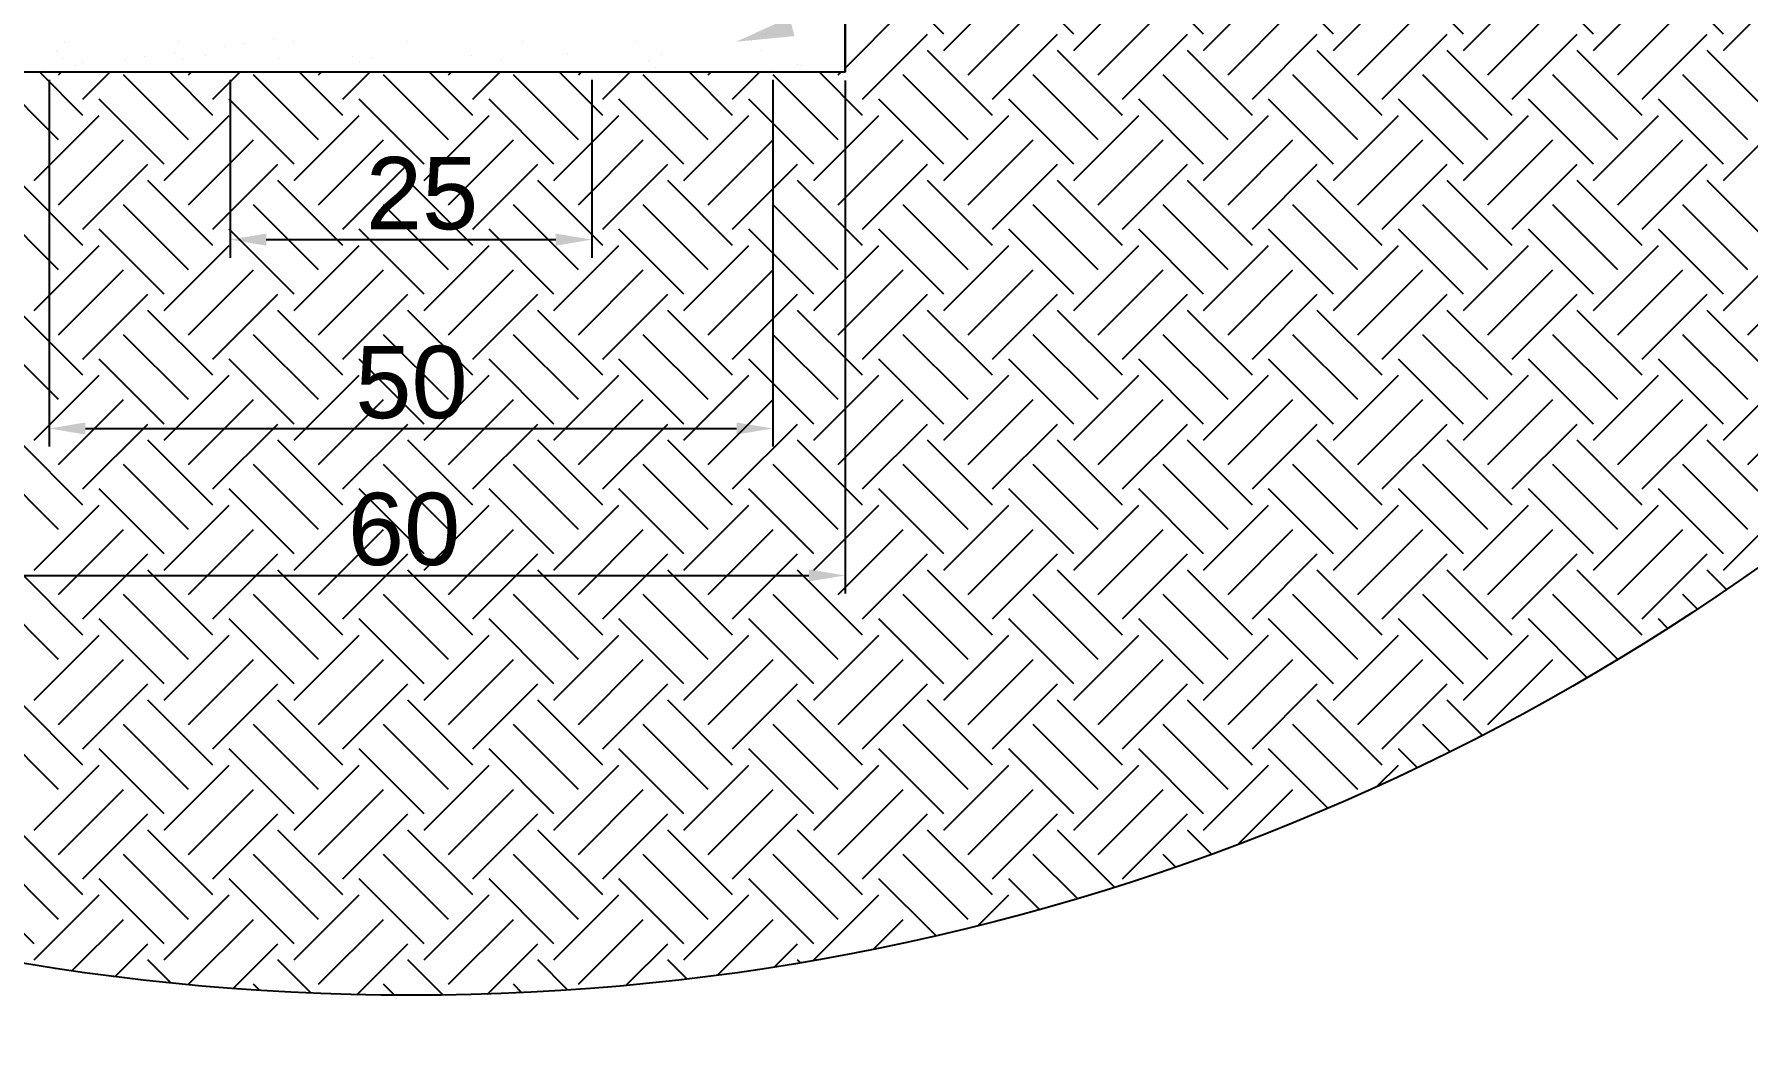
# Model space of a CAD drawing. Header units: centimetres. Extents: x -377343 to 693706, y 194584 to 813780.
# Drawn here: x 173272.8 to 173391.3, y 499975.1 to 500044 of the extents above; entities that cross this region are included whole.
import ezdxf

# ---------------------------------------------------------------- set-up
doc = ezdxf.new("R2010")
doc.units = ezdxf.units.CM
doc.layers.add('PIPA', color=11, linetype='Continuous')
doc.styles.get("Standard").update_dxf_attribs({"font": 'arial.ttf'})

msp = doc.modelspace()

# ---------------------------------------------------------------- linework, layer by layer
for p, q in [((173328.87, 500041.394), (173328.87, 500066.39)), ((173335.693, 500044.021), (173331.203, 500048.511)), ((173344.673, 500044.021), (173340.183, 500048.511)), ((173353.654, 500044.021), (173349.164, 500048.511)), ((173362.634, 500044.021), (173358.144, 500048.511)), ((173371.614, 500044.021), (173367.124, 500048.511)), ((173380.594, 500044.021), (173376.104, 500048.511)), ((173389.575, 500044.021), (173385.085, 500048.511)), ((173335.693, 500042.899), (173340.183, 500047.389)), ((173344.673, 500042.899), (173349.164, 500047.389)), ((173353.654, 500042.899), (173358.144, 500047.389)), ((173362.634, 500042.899), (173367.124, 500047.389)), ((173371.614, 500042.899), (173376.104, 500047.389)), ((173380.594, 500042.899), (173385.085, 500047.389)), ((173389.575, 500042.899), (173394.065, 500047.389)), ((173328.87, 500046.39), (173328.87, 500041.394)), ((173328.87, 500041.688), (173332.887, 500045.705)), ((173337.377, 500041.215), (173341.867, 500045.705)), ((173346.357, 500041.215), (173350.847, 500045.705)), ((173355.337, 500041.215), (173359.828, 500045.705)), ((173364.318, 500041.215), (173368.808, 500045.705)), ((173373.298, 500041.215), (173377.788, 500045.705)), ((173382.278, 500041.215), (173386.768, 500045.705)), ((173274.912, 500043.482), (173274.912, 500043.482)), ((173282.822, 500043.497), (173282.822, 500043.497)), ((173285.97, 500043.192), (173285.97, 500043.192)), ((173287.293, 500043.366), (173287.293, 500043.366)), ((173289.357, 500043.638), (173289.357, 500043.638)), ((173290.732, 500043.511), (173290.732, 500043.511)), ((173298.642, 500043.525), (173298.642, 500043.525)), ((173306.552, 500043.54), (173306.552, 500043.54)), ((173314.462, 500043.554), (173314.462, 500043.554)), ((173322.372, 500043.569), (173322.372, 500043.569)), ((173323.4, 500043.981), (173323.4, 500043.981)), ((173330.08, 500039.531), (173334.571, 500044.021)), ((173339.061, 500039.531), (173343.551, 500044.021)), ((173348.041, 500039.531), (173352.531, 500044.021)), ((173357.021, 500039.531), (173361.511, 500044.021)), ((173366.001, 500039.531), (173370.492, 500044.021)), ((173374.982, 500039.531), (173379.472, 500044.021)), ((173383.962, 500039.531), (173388.452, 500044.021)), ((173274.342, 500042.804), (173274.342, 500042.804)), ((173274.81, 500042.375), (173274.81, 500042.375)), ((173276.195, 500042.037), (173276.195, 500042.037)), ((173279.133, 500042.292), (173279.133, 500042.292)), ((173280.455, 500042.466), (173280.455, 500042.466)), ((173282.52, 500042.738), (173282.52, 500042.738)), ((173283.056, 500042.284), (173283.056, 500042.284)), ((173284.655, 500042.58), (173284.655, 500042.58)), ((173289.704, 500042.369), (173289.704, 500042.369)), ((173294.819, 500042.492), (173294.819, 500042.492)), ((173295.287, 500042.063), (173295.287, 500042.063)), ((173296.202, 500042.338), (173296.202, 500042.338)), ((173303.062, 500042.585), (173303.062, 500042.585)), ((173305.132, 500042.268), (173305.132, 500042.268)), ((173309.711, 500042.67), (173309.711, 500042.67)), ((173315.296, 500042.18), (173315.296, 500042.18)), ((173316.208, 500042.638), (173316.208, 500042.638)), ((173323.069, 500042.886), (173323.069, 500042.886)), ((173339.061, 500038.408), (173334.571, 500042.899)), ((173348.041, 500038.408), (173343.551, 500042.899)), ((173357.021, 500038.408), (173352.531, 500042.899)), ((173366.001, 500038.408), (173361.511, 500042.899)), ((173374.982, 500038.408), (173370.492, 500042.899)), ((173383.962, 500038.408), (173379.472, 500042.899)), ((173392.942, 500038.408), (173388.452, 500042.899)), ((173328.87, 500041.394), (173268.87, 500041.394)), ((173274.515, 500036.725), (173270.025, 500041.215)), ((173276.199, 500038.408), (173273.213, 500041.394)), ((173273.618, 500041.566), (173273.618, 500041.566)), ((173273.87, 500040.869), (173273.87, 500015.52)), ((173274.515, 500041.215), (173274.694, 500041.394)), ((173275.683, 500041.837), (173275.683, 500041.837)), ((173276.199, 500039.531), (173278.062, 500041.394)), ((173283.495, 500036.725), (173279.005, 500041.215)), ((173285.179, 500038.408), (173282.194, 500041.394)), ((173283.495, 500041.215), (173283.675, 500041.394)), ((173285.179, 500039.531), (173287.042, 500041.394)), ((173286.37, 500040.869), (173286.37, 500028.576)), ((173292.476, 500036.725), (173287.986, 500041.215)), ((173294.159, 500038.408), (173291.174, 500041.394)), ((173292.476, 500041.215), (173292.655, 500041.394)), ((173294.159, 500039.531), (173296.022, 500041.394)), ((173301.456, 500036.725), (173296.966, 500041.215)), ((173303.14, 500038.408), (173300.154, 500041.394)), ((173301.456, 500041.215), (173301.635, 500041.394)), ((173303.14, 500039.531), (173305.003, 500041.394)), ((173310.436, 500036.725), (173305.946, 500041.215)), ((173312.12, 500038.408), (173309.134, 500041.394)), ((173310.436, 500041.215), (173310.615, 500041.394)), ((173311.37, 500040.869), (173311.37, 500028.576)), ((173312.12, 500039.531), (173313.983, 500041.394)), ((173319.416, 500036.725), (173314.926, 500041.215)), ((173315.764, 500041.751), (173315.764, 500041.751)), ((173321.1, 500038.408), (173318.115, 500041.394)), ((173319.416, 500041.215), (173319.596, 500041.394)), ((173321.1, 500039.531), (173322.963, 500041.394)), ((173323.82, 500041.598), (173323.82, 500041.598)), ((173323.87, 500040.869), (173323.87, 500015.52)), ((173328.397, 500036.725), (173323.907, 500041.215)), ((173325.61, 500041.956), (173325.61, 500041.956)), ((173325.885, 500041.87), (173325.885, 500041.87)), ((173330.08, 500038.408), (173327.095, 500041.394)), ((173328.397, 500041.215), (173328.576, 500041.394)), ((173328.87, 500040.819), (173328.87, 500005.363)), ((173337.377, 500036.725), (173332.887, 500041.215)), ((173346.357, 500036.725), (173341.867, 500041.215)), ((173355.337, 500036.725), (173350.847, 500041.215)), ((173364.318, 500036.725), (173359.828, 500041.215)), ((173373.298, 500036.725), (173368.808, 500041.215)), ((173382.278, 500036.725), (173377.788, 500041.215)), ((173391.258, 500036.725), (173386.768, 500041.215)), ((173281.812, 500035.041), (173277.321, 500039.531)), ((173290.792, 500035.041), (173286.302, 500039.531)), ((173299.772, 500035.041), (173295.282, 500039.531)), ((173308.752, 500035.041), (173304.262, 500039.531)), ((173317.733, 500035.041), (173313.242, 500039.531)), ((173326.713, 500035.041), (173322.223, 500039.531)), ((173335.693, 500035.041), (173331.203, 500039.531)), ((173344.673, 500035.041), (173340.183, 500039.531)), ((173353.654, 500035.041), (173349.164, 500039.531)), ((173362.634, 500035.041), (173358.144, 500039.531)), ((173371.614, 500035.041), (173367.124, 500039.531)), ((173380.594, 500035.041), (173376.104, 500039.531)), ((173389.575, 500035.041), (173385.085, 500039.531)), ((173272.831, 500033.918), (173277.321, 500038.408)), ((173281.812, 500033.918), (173286.302, 500038.408)), ((173290.792, 500033.918), (173295.282, 500038.408)), ((173299.772, 500033.918), (173304.262, 500038.408)), ((173308.752, 500033.918), (173313.242, 500038.408)), ((173317.733, 500033.918), (173322.223, 500038.408)), ((173326.713, 500033.918), (173331.203, 500038.408)), ((173335.693, 500033.918), (173340.183, 500038.408)), ((173344.673, 500033.918), (173349.164, 500038.408)), ((173353.654, 500033.918), (173358.144, 500038.408)), ((173362.634, 500033.918), (173367.124, 500038.408)), ((173371.614, 500033.918), (173376.104, 500038.408)), ((173380.594, 500033.918), (173385.085, 500038.408)), ((173389.575, 500033.918), (173394.065, 500038.408)), ((173274.515, 500032.235), (173279.005, 500036.725)), ((173283.495, 500032.235), (173287.986, 500036.725)), ((173292.476, 500032.235), (173296.966, 500036.725)), ((173301.456, 500032.235), (173305.946, 500036.725)), ((173310.436, 500032.235), (173314.926, 500036.725)), ((173319.416, 500032.235), (173323.907, 500036.725)), ((173328.397, 500032.235), (173332.887, 500036.725)), ((173337.377, 500032.235), (173341.867, 500036.725)), ((173346.357, 500032.235), (173350.847, 500036.725)), ((173355.337, 500032.235), (173359.828, 500036.725)), ((173364.318, 500032.235), (173368.808, 500036.725)), ((173373.298, 500032.235), (173377.788, 500036.725)), ((173382.278, 500032.235), (173386.768, 500036.725)), ((173276.199, 500030.551), (173280.689, 500035.041)), ((173285.179, 500030.551), (173289.669, 500035.041)), ((173294.159, 500030.551), (173298.65, 500035.041)), ((173303.14, 500030.551), (173307.63, 500035.041)), ((173312.12, 500030.551), (173316.61, 500035.041)), ((173321.1, 500030.551), (173325.59, 500035.041)), ((173330.08, 500030.551), (173334.571, 500035.041)), ((173339.061, 500030.551), (173343.551, 500035.041)), ((173348.041, 500030.551), (173352.531, 500035.041)), ((173357.021, 500030.551), (173361.511, 500035.041)), ((173366.001, 500030.551), (173370.492, 500035.041)), ((173374.982, 500030.551), (173379.472, 500035.041)), ((173383.962, 500030.551), (173388.452, 500035.041)), ((173276.199, 500029.428), (173271.709, 500033.918)), ((173285.179, 500029.428), (173280.689, 500033.918)), ((173294.159, 500029.428), (173289.669, 500033.918)), ((173303.14, 500029.428), (173298.65, 500033.918)), ((173312.12, 500029.428), (173307.63, 500033.918)), ((173321.1, 500029.428), (173316.61, 500033.918)), ((173330.08, 500029.428), (173325.59, 500033.918)), ((173339.061, 500029.428), (173334.571, 500033.918)), ((173348.041, 500029.428), (173343.551, 500033.918)), ((173357.021, 500029.428), (173352.531, 500033.918)), ((173366.001, 500029.428), (173361.511, 500033.918)), ((173374.982, 500029.428), (173370.492, 500033.918)), ((173383.962, 500029.428), (173379.472, 500033.918)), ((173392.942, 500029.428), (173388.452, 500033.918)), ((173274.515, 500027.744), (173270.025, 500032.235)), ((173283.495, 500027.744), (173279.005, 500032.235)), ((173292.476, 500027.744), (173287.986, 500032.235)), ((173301.456, 500027.744), (173296.966, 500032.235)), ((173310.436, 500027.744), (173305.946, 500032.235)), ((173319.416, 500027.744), (173314.926, 500032.235)), ((173328.397, 500027.744), (173323.907, 500032.235)), ((173337.377, 500027.744), (173332.887, 500032.235)), ((173346.357, 500027.744), (173341.867, 500032.235)), ((173355.337, 500027.744), (173350.847, 500032.235)), ((173364.318, 500027.744), (173359.828, 500032.235)), ((173373.298, 500027.744), (173368.808, 500032.235)), ((173382.278, 500027.744), (173377.788, 500032.235)), ((173391.258, 500027.744), (173386.768, 500032.235)), ((173281.812, 500026.061), (173277.321, 500030.551)), ((173290.792, 500026.061), (173286.302, 500030.551)), ((173299.772, 500026.061), (173295.282, 500030.551)), ((173308.752, 500026.061), (173304.262, 500030.551)), ((173317.733, 500026.061), (173313.242, 500030.551)), ((173326.713, 500026.061), (173322.223, 500030.551)), ((173335.693, 500026.061), (173331.203, 500030.551)), ((173344.673, 500026.061), (173340.183, 500030.551)), ((173353.654, 500026.061), (173349.164, 500030.551)), ((173362.634, 500026.061), (173358.144, 500030.551)), ((173371.614, 500026.061), (173367.124, 500030.551)), ((173380.594, 500026.061), (173376.104, 500030.551)), ((173389.575, 500026.061), (173385.085, 500030.551)), ((173272.831, 500024.938), (173277.321, 500029.428)), ((173281.812, 500024.938), (173286.302, 500029.428)), ((173288.87, 500029.826), (173308.87, 500029.826)), ((173290.792, 500024.938), (173295.282, 500029.428)), ((173299.772, 500024.938), (173304.262, 500029.428)), ((173308.752, 500024.938), (173313.242, 500029.428)), ((173317.733, 500024.938), (173322.223, 500029.428)), ((173326.713, 500024.938), (173331.203, 500029.428)), ((173335.693, 500024.938), (173340.183, 500029.428)), ((173344.673, 500024.938), (173349.164, 500029.428)), ((173353.654, 500024.938), (173358.144, 500029.428)), ((173362.634, 500024.938), (173367.124, 500029.428)), ((173371.614, 500024.938), (173376.104, 500029.428)), ((173380.594, 500024.938), (173385.085, 500029.428)), ((173389.575, 500024.938), (173394.065, 500029.428)), ((173274.515, 500023.254), (173279.005, 500027.744)), ((173283.495, 500023.254), (173287.986, 500027.744)), ((173292.476, 500023.254), (173296.966, 500027.744)), ((173301.456, 500023.254), (173305.946, 500027.744)), ((173310.436, 500023.254), (173314.926, 500027.744)), ((173319.416, 500023.254), (173323.907, 500027.744)), ((173328.397, 500023.254), (173332.887, 500027.744)), ((173337.377, 500023.254), (173341.867, 500027.744)), ((173346.357, 500023.254), (173350.847, 500027.744)), ((173355.337, 500023.254), (173359.828, 500027.744)), ((173364.318, 500023.254), (173368.808, 500027.744)), ((173373.298, 500023.254), (173377.788, 500027.744)), ((173382.278, 500023.254), (173386.768, 500027.744)), ((173391.258, 500023.254), (173395.749, 500027.744)), ((173276.199, 500021.57), (173280.689, 500026.061)), ((173285.179, 500021.57), (173289.669, 500026.061)), ((173294.159, 500021.57), (173298.65, 500026.061)), ((173303.14, 500021.57), (173307.63, 500026.061)), ((173312.12, 500021.57), (173316.61, 500026.061)), ((173321.1, 500021.57), (173325.59, 500026.061)), ((173330.08, 500021.57), (173334.571, 500026.061)), ((173339.061, 500021.57), (173343.551, 500026.061)), ((173348.041, 500021.57), (173352.531, 500026.061)), ((173357.021, 500021.57), (173361.511, 500026.061)), ((173366.001, 500021.57), (173370.492, 500026.061)), ((173374.982, 500021.57), (173379.472, 500026.061)), ((173383.962, 500021.57), (173388.452, 500026.061)), ((173276.199, 500020.448), (173271.709, 500024.938)), ((173285.179, 500020.448), (173280.689, 500024.938)), ((173294.159, 500020.448), (173289.669, 500024.938)), ((173303.14, 500020.448), (173298.65, 500024.938)), ((173312.12, 500020.448), (173307.63, 500024.938)), ((173321.1, 500020.448), (173316.61, 500024.938)), ((173330.08, 500020.448), (173325.59, 500024.938)), ((173339.061, 500020.448), (173334.571, 500024.938)), ((173348.041, 500020.448), (173343.551, 500024.938)), ((173357.021, 500020.448), (173352.531, 500024.938)), ((173366.001, 500020.448), (173361.511, 500024.938)), ((173374.982, 500020.448), (173370.492, 500024.938)), ((173383.962, 500020.448), (173379.472, 500024.938)), ((173392.942, 500020.448), (173388.452, 500024.938)), ((173274.515, 500018.764), (173270.025, 500023.254)), ((173283.495, 500018.764), (173279.005, 500023.254)), ((173292.476, 500018.764), (173287.986, 500023.254)), ((173301.456, 500018.764), (173296.966, 500023.254)), ((173310.436, 500018.764), (173305.946, 500023.254)), ((173319.416, 500018.764), (173314.926, 500023.254)), ((173328.397, 500018.764), (173323.907, 500023.254)), ((173337.377, 500018.764), (173332.887, 500023.254)), ((173346.357, 500018.764), (173341.867, 500023.254)), ((173355.337, 500018.764), (173350.847, 500023.254)), ((173364.318, 500018.764), (173359.828, 500023.254)), ((173373.298, 500018.764), (173368.808, 500023.254)), ((173382.278, 500018.764), (173377.788, 500023.254)), ((173391.258, 500018.764), (173386.768, 500023.254)), ((173281.812, 500017.08), (173277.321, 500021.57)), ((173290.792, 500017.08), (173286.302, 500021.57)), ((173299.772, 500017.08), (173295.282, 500021.57)), ((173308.752, 500017.08), (173304.262, 500021.57)), ((173317.733, 500017.08), (173313.242, 500021.57)), ((173326.713, 500017.08), (173322.223, 500021.57)), ((173335.693, 500017.08), (173331.203, 500021.57)), ((173344.673, 500017.08), (173340.183, 500021.57)), ((173353.654, 500017.08), (173349.164, 500021.57)), ((173362.634, 500017.08), (173358.144, 500021.57)), ((173371.614, 500017.08), (173367.124, 500021.57)), ((173380.594, 500017.08), (173376.104, 500021.57)), ((173389.575, 500017.08), (173385.085, 500021.57)), ((173272.831, 500015.958), (173277.321, 500020.448)), ((173281.812, 500015.958), (173286.302, 500020.448)), ((173290.792, 500015.958), (173295.282, 500020.448)), ((173299.772, 500015.958), (173304.262, 500020.448)), ((173308.752, 500015.958), (173313.242, 500020.448)), ((173317.733, 500015.958), (173322.223, 500020.448)), ((173326.713, 500015.958), (173331.203, 500020.448)), ((173335.693, 500015.958), (173340.183, 500020.448)), ((173344.673, 500015.958), (173349.164, 500020.448)), ((173353.654, 500015.958), (173358.144, 500020.448)), ((173362.634, 500015.958), (173367.124, 500020.448)), ((173371.614, 500015.958), (173376.104, 500020.448)), ((173380.594, 500015.958), (173385.085, 500020.448)), ((173389.575, 500015.958), (173394.065, 500020.448)), ((173274.515, 500014.274), (173279.005, 500018.764)), ((173283.495, 500014.274), (173287.986, 500018.764)), ((173292.476, 500014.274), (173296.966, 500018.764)), ((173301.456, 500014.274), (173305.946, 500018.764)), ((173310.436, 500014.274), (173314.926, 500018.764)), ((173319.416, 500014.274), (173323.907, 500018.764)), ((173328.397, 500014.274), (173332.887, 500018.764)), ((173337.377, 500014.274), (173341.867, 500018.764)), ((173346.357, 500014.274), (173350.847, 500018.764)), ((173355.337, 500014.274), (173359.828, 500018.764)), ((173364.318, 500014.274), (173368.808, 500018.764)), ((173373.298, 500014.274), (173377.788, 500018.764)), ((173382.278, 500014.274), (173386.768, 500018.764)), ((173391.258, 500014.274), (173395.749, 500018.764)), ((173276.199, 500011.468), (173271.709, 500015.958)), ((173276.199, 500012.59), (173280.689, 500017.08)), ((173276.37, 500016.77), (173321.37, 500016.77)), ((173285.179, 500011.468), (173280.689, 500015.958)), ((173285.179, 500012.59), (173289.669, 500017.08)), ((173294.159, 500011.468), (173289.669, 500015.958)), ((173294.159, 500012.59), (173298.65, 500017.08)), ((173303.14, 500011.468), (173298.65, 500015.958)), ((173303.14, 500012.59), (173307.63, 500017.08)), ((173312.12, 500011.468), (173307.63, 500015.958)), ((173312.12, 500012.59), (173316.61, 500017.08)), ((173321.1, 500011.468), (173316.61, 500015.958)), ((173321.1, 500012.59), (173325.59, 500017.08)), ((173330.08, 500011.468), (173325.59, 500015.958)), ((173330.08, 500012.59), (173334.571, 500017.08)), ((173339.061, 500011.468), (173334.571, 500015.958)), ((173339.061, 500012.59), (173343.551, 500017.08)), ((173348.041, 500011.468), (173343.551, 500015.958)), ((173348.041, 500012.59), (173352.531, 500017.08)), ((173357.021, 500011.468), (173352.531, 500015.958)), ((173357.021, 500012.59), (173361.511, 500017.08)), ((173366.001, 500011.468), (173361.511, 500015.958)), ((173366.001, 500012.59), (173370.492, 500017.08)), ((173374.982, 500011.468), (173370.492, 500015.958)), ((173374.982, 500012.59), (173379.472, 500017.08)), ((173383.962, 500011.468), (173379.472, 500015.958)), ((173383.962, 500012.59), (173388.452, 500017.08)), ((173392.942, 500011.468), (173388.452, 500015.958)), ((173274.515, 500009.784), (173270.025, 500014.274)), ((173283.495, 500009.784), (173279.005, 500014.274)), ((173292.476, 500009.784), (173287.986, 500014.274)), ((173301.456, 500009.784), (173296.966, 500014.274)), ((173310.436, 500009.784), (173305.946, 500014.274)), ((173319.416, 500009.784), (173314.926, 500014.274)), ((173328.397, 500009.784), (173323.907, 500014.274)), ((173337.377, 500009.784), (173332.887, 500014.274)), ((173346.357, 500009.784), (173341.867, 500014.274)), ((173355.337, 500009.784), (173350.847, 500014.274)), ((173364.318, 500009.784), (173359.828, 500014.274)), ((173373.298, 500009.784), (173368.808, 500014.274)), ((173382.278, 500009.784), (173377.788, 500014.274)), ((173391.258, 500009.784), (173386.768, 500014.274)), ((173281.812, 500008.1), (173277.321, 500012.59)), ((173290.792, 500008.1), (173286.302, 500012.59)), ((173299.772, 500008.1), (173295.282, 500012.59)), ((173308.752, 500008.1), (173304.262, 500012.59)), ((173317.733, 500008.1), (173313.242, 500012.59)), ((173326.713, 500008.1), (173322.223, 500012.59)), ((173335.693, 500008.1), (173331.203, 500012.59)), ((173344.673, 500008.1), (173340.183, 500012.59)), ((173353.654, 500008.1), (173349.164, 500012.59)), ((173362.634, 500008.1), (173358.144, 500012.59)), ((173371.614, 500008.1), (173367.124, 500012.59)), ((173380.594, 500008.1), (173376.104, 500012.59)), ((173389.575, 500008.1), (173385.085, 500012.59)), ((173272.831, 500006.978), (173277.321, 500011.468)), ((173281.812, 500006.978), (173286.302, 500011.468)), ((173290.792, 500006.978), (173295.282, 500011.468)), ((173299.772, 500006.978), (173304.262, 500011.468)), ((173308.752, 500006.978), (173313.242, 500011.468)), ((173317.733, 500006.978), (173322.223, 500011.468)), ((173326.713, 500006.978), (173331.203, 500011.468)), ((173335.693, 500006.978), (173340.183, 500011.468)), ((173344.673, 500006.978), (173349.164, 500011.468)), ((173353.654, 500006.978), (173358.144, 500011.468)), ((173362.634, 500006.978), (173367.124, 500011.468)), ((173371.614, 500006.978), (173376.104, 500011.468)), ((173380.594, 500006.978), (173385.085, 500011.468)), ((173389.575, 500006.978), (173394.065, 500011.468)), ((173274.515, 500005.294), (173279.005, 500009.784)), ((173283.495, 500005.294), (173287.986, 500009.784)), ((173292.476, 500005.294), (173296.966, 500009.784)), ((173301.456, 500005.294), (173305.946, 500009.784)), ((173310.436, 500005.294), (173314.926, 500009.784)), ((173319.416, 500005.294), (173323.907, 500009.784)), ((173328.397, 500005.294), (173332.887, 500009.784)), ((173337.377, 500005.294), (173341.867, 500009.784)), ((173346.357, 500005.294), (173350.847, 500009.784)), ((173355.337, 500005.294), (173359.828, 500009.784)), ((173364.318, 500005.294), (173368.808, 500009.784)), ((173373.298, 500005.294), (173377.788, 500009.784)), ((173382.278, 500005.294), (173386.768, 500009.784)), ((173276.199, 500003.61), (173280.689, 500008.1)), ((173285.179, 500003.61), (173289.669, 500008.1)), ((173294.159, 500003.61), (173298.65, 500008.1)), ((173303.14, 500003.61), (173307.63, 500008.1)), ((173312.12, 500003.61), (173316.61, 500008.1)), ((173321.1, 500003.61), (173325.59, 500008.1)), ((173330.08, 500003.61), (173334.571, 500008.1)), ((173339.061, 500003.61), (173343.551, 500008.1)), ((173348.041, 500003.61), (173352.531, 500008.1)), ((173357.021, 500003.61), (173361.511, 500008.1)), ((173366.001, 500003.61), (173370.492, 500008.1)), ((173374.982, 500003.61), (173379.472, 500008.1)), ((173383.962, 500003.61), (173388.452, 500008.1)), ((173271.37, 500006.613), (173326.37, 500006.613)), ((173276.199, 500002.487), (173271.709, 500006.978)), ((173285.179, 500002.487), (173280.689, 500006.978)), ((173294.159, 500002.487), (173289.669, 500006.978)), ((173303.14, 500002.487), (173298.65, 500006.978)), ((173312.12, 500002.487), (173307.63, 500006.978)), ((173321.1, 500002.487), (173316.61, 500006.978)), ((173330.08, 500002.487), (173325.59, 500006.978)), ((173339.061, 500002.487), (173334.571, 500006.978)), ((173348.041, 500002.487), (173343.551, 500006.978)), ((173357.021, 500002.487), (173352.531, 500006.978)), ((173366.001, 500002.487), (173361.511, 500006.978)), ((173374.982, 500002.487), (173370.492, 500006.978)), ((173383.962, 500002.487), (173379.472, 500006.978)), ((173389.781, 500005.649), (173388.452, 500006.978)), ((173274.515, 500000.804), (173270.025, 500005.294)), ((173283.495, 500000.804), (173279.005, 500005.294)), ((173292.476, 500000.804), (173287.986, 500005.294)), ((173301.456, 500000.804), (173296.966, 500005.294)), ((173310.436, 500000.804), (173305.946, 500005.294)), ((173319.416, 500000.804), (173314.926, 500005.294)), ((173328.397, 500000.804), (173323.907, 500005.294)), ((173337.377, 500000.804), (173332.887, 500005.294)), ((173346.357, 500000.804), (173341.867, 500005.294)), ((173355.337, 500000.804), (173350.847, 500005.294)), ((173364.318, 500000.804), (173359.828, 500005.294)), ((173373.298, 500000.804), (173368.808, 500005.294)), ((173382.263, 500000.819), (173377.788, 500005.294)), ((173387.766, 500004.296), (173386.768, 500005.294)), ((173281.812, 499999.12), (173277.321, 500003.61)), ((173290.792, 499999.12), (173286.302, 500003.61)), ((173299.772, 499999.12), (173295.282, 500003.61)), ((173308.752, 499999.12), (173304.262, 500003.61)), ((173317.733, 499999.12), (173313.242, 500003.61)), ((173326.713, 499999.12), (173322.223, 500003.61)), ((173335.693, 499999.12), (173331.203, 500003.61)), ((173344.673, 499999.12), (173340.183, 500003.61)), ((173353.654, 499999.12), (173349.164, 500003.61)), ((173362.634, 499999.12), (173358.144, 500003.61)), ((173371.614, 499999.12), (173367.124, 500003.61)), ((173380.149, 499999.565), (173376.104, 500003.61)), ((173385.724, 500002.97), (173385.085, 500003.61)), ((173272.831, 499997.997), (173277.321, 500002.487)), ((173281.812, 499997.997), (173286.302, 500002.487)), ((173290.792, 499997.997), (173295.282, 500002.487)), ((173299.772, 499997.997), (173304.262, 500002.487)), ((173308.752, 499997.997), (173313.242, 500002.487)), ((173317.733, 499997.997), (173322.223, 500002.487)), ((173326.713, 499997.997), (173331.203, 500002.487)), ((173335.693, 499997.997), (173340.183, 500002.487)), ((173344.673, 499997.997), (173349.164, 500002.487)), ((173353.654, 499997.997), (173358.144, 500002.487)), ((173362.634, 499997.997), (173367.124, 500002.487)), ((173371.614, 499997.997), (173376.104, 500002.487)), ((173274.515, 499996.313), (173279.005, 500000.804)), ((173283.495, 499996.313), (173287.986, 500000.804)), ((173292.476, 499996.313), (173296.966, 500000.804)), ((173301.456, 499996.313), (173305.946, 500000.804)), ((173310.436, 499996.313), (173314.926, 500000.804)), ((173319.416, 499996.313), (173323.907, 500000.804)), ((173328.397, 499996.313), (173332.887, 500000.804)), ((173337.377, 499996.313), (173341.867, 500000.804)), ((173346.357, 499996.313), (173350.847, 500000.804)), ((173355.337, 499996.313), (173359.828, 500000.804)), ((173364.318, 499996.313), (173368.808, 500000.804)), ((173373.298, 499996.313), (173377.788, 500000.804)), ((173276.199, 499994.63), (173280.689, 499999.12)), ((173285.179, 499994.63), (173289.669, 499999.12)), ((173294.159, 499994.63), (173298.65, 499999.12)), ((173303.14, 499994.63), (173307.63, 499999.12)), ((173312.12, 499994.63), (173316.61, 499999.12)), ((173321.1, 499994.63), (173325.59, 499999.12)), ((173330.08, 499994.63), (173334.571, 499999.12)), ((173339.061, 499994.63), (173343.551, 499999.12)), ((173348.041, 499994.63), (173352.531, 499999.12)), ((173357.021, 499994.63), (173361.511, 499999.12)), ((173366.001, 499994.63), (173370.492, 499999.12)), ((173276.199, 499993.507), (173271.709, 499997.997)), ((173285.179, 499993.507), (173280.689, 499997.997)), ((173294.159, 499993.507), (173289.669, 499997.997)), ((173303.14, 499993.507), (173298.65, 499997.997)), ((173312.12, 499993.507), (173307.63, 499997.997)), ((173321.1, 499993.507), (173316.61, 499997.997)), ((173330.08, 499993.507), (173325.59, 499997.997)), ((173339.061, 499993.507), (173334.571, 499997.997)), ((173348.041, 499993.507), (173343.551, 499997.997)), ((173357.021, 499993.507), (173352.531, 499997.997)), ((173366.001, 499993.507), (173361.511, 499997.997)), ((173372.905, 499995.584), (173370.492, 499997.997)), ((173274.515, 499991.823), (173270.025, 499996.313)), ((173283.495, 499991.823), (173279.005, 499996.313)), ((173292.476, 499991.823), (173287.986, 499996.313)), ((173301.456, 499991.823), (173296.966, 499996.313)), ((173310.436, 499991.823), (173305.946, 499996.313)), ((173319.416, 499991.823), (173314.926, 499996.313)), ((173328.397, 499991.823), (173323.907, 499996.313)), ((173337.377, 499991.823), (173332.887, 499996.313)), ((173346.357, 499991.823), (173341.867, 499996.313)), ((173355.337, 499991.823), (173350.847, 499996.313)), ((173364.318, 499991.823), (173359.828, 499996.313)), ((173370.67, 499994.451), (173368.808, 499996.313)), ((173281.812, 499990.14), (173277.321, 499994.63)), ((173290.792, 499990.14), (173286.302, 499994.63)), ((173299.772, 499990.14), (173295.282, 499994.63)), ((173308.752, 499990.14), (173304.262, 499994.63)), ((173317.733, 499990.14), (173313.242, 499994.63)), ((173326.713, 499990.14), (173322.223, 499994.63)), ((173335.693, 499990.14), (173331.203, 499994.63)), ((173344.673, 499990.14), (173340.183, 499994.63)), ((173353.654, 499990.14), (173349.164, 499994.63)), ((173362.222, 499990.551), (173358.144, 499994.63)), ((173368.406, 499993.348), (173367.124, 499994.63)), ((173272.831, 499989.017), (173277.321, 499993.507)), ((173281.812, 499989.017), (173286.302, 499993.507)), ((173290.792, 499989.017), (173295.282, 499993.507)), ((173299.772, 499989.017), (173304.262, 499993.507)), ((173308.752, 499989.017), (173313.242, 499993.507)), ((173317.733, 499989.017), (173322.223, 499993.507)), ((173326.713, 499989.017), (173331.203, 499993.507)), ((173335.693, 499989.017), (173340.183, 499993.507)), ((173344.673, 499989.017), (173349.164, 499993.507)), ((173353.654, 499989.017), (173358.144, 499993.507)), ((173365.704, 499992.087), (173367.124, 499993.507)), ((173274.515, 499987.333), (173279.005, 499991.823)), ((173283.495, 499987.333), (173287.986, 499991.823)), ((173292.476, 499987.333), (173296.966, 499991.823)), ((173301.456, 499987.333), (173305.946, 499991.823)), ((173310.436, 499987.333), (173314.926, 499991.823)), ((173319.416, 499987.333), (173323.907, 499991.823)), ((173328.397, 499987.333), (173332.887, 499991.823)), ((173337.377, 499987.333), (173341.867, 499991.823)), ((173346.357, 499987.333), (173350.847, 499991.823)), ((173356.08, 499988.076), (173359.828, 499991.823)), ((173276.199, 499985.649), (173280.689, 499990.14)), ((173285.179, 499985.649), (173289.669, 499990.14)), ((173294.159, 499985.649), (173298.65, 499990.14)), ((173303.14, 499985.649), (173307.63, 499990.14)), ((173312.12, 499985.649), (173316.61, 499990.14)), ((173321.1, 499985.649), (173325.59, 499990.14)), ((173330.08, 499985.649), (173334.571, 499990.14)), ((173339.061, 499985.649), (173343.551, 499990.14)), ((173348.041, 499985.649), (173352.531, 499990.14)), ((173276.199, 499984.527), (173271.709, 499989.017)), ((173285.179, 499984.527), (173280.689, 499989.017)), ((173294.159, 499984.527), (173289.669, 499989.017)), ((173303.14, 499984.527), (173298.65, 499989.017)), ((173312.12, 499984.527), (173307.63, 499989.017)), ((173321.1, 499984.527), (173316.61, 499989.017)), ((173330.08, 499984.527), (173325.59, 499989.017)), ((173339.061, 499984.527), (173334.571, 499989.017)), ((173347.48, 499985.088), (173343.551, 499989.017)), ((173354.179, 499987.369), (173352.531, 499989.017)), ((173274.515, 499982.843), (173270.025, 499987.333)), ((173283.495, 499982.843), (173279.005, 499987.333)), ((173292.476, 499982.843), (173287.986, 499987.333)), ((173301.456, 499982.843), (173296.966, 499987.333)), ((173310.436, 499982.843), (173305.946, 499987.333)), ((173319.416, 499982.843), (173314.926, 499987.333)), ((173328.397, 499982.843), (173323.907, 499987.333)), ((173337.377, 499982.843), (173332.887, 499987.333)), ((173344.903, 499984.298), (173341.867, 499987.333)), ((173351.696, 499986.485), (173350.847, 499987.333)), ((173272.831, 499981.159), (173268.341, 499985.649)), ((173281.812, 499981.159), (173277.321, 499985.649)), ((173290.792, 499981.159), (173286.302, 499985.649)), ((173299.772, 499981.159), (173295.282, 499985.649)), ((173308.752, 499981.159), (173304.262, 499985.649)), ((173317.733, 499981.159), (173313.242, 499985.649)), ((173326.713, 499981.159), (173322.223, 499985.649)), ((173335.134, 499981.719), (173331.203, 499985.649)), ((173342.289, 499983.543), (173340.183, 499985.649)), ((173349.178, 499985.635), (173349.164, 499985.649)), ((173272.831, 499980.037), (173277.321, 499984.527)), ((173281.812, 499980.037), (173286.302, 499984.527)), ((173290.792, 499980.037), (173295.282, 499984.527)), ((173299.772, 499980.037), (173304.262, 499984.527)), ((173308.752, 499980.037), (173313.242, 499984.527)), ((173317.733, 499980.037), (173322.223, 499984.527)), ((173326.713, 499980.037), (173331.203, 499984.527)), ((173338.086, 499982.429), (173340.183, 499984.527)), ((173275.459, 499979.297), (173279.005, 499982.843)), ((173283.495, 499978.353), (173287.986, 499982.843)), ((173292.476, 499978.353), (173296.966, 499982.843)), ((173301.456, 499978.353), (173305.946, 499982.843)), ((173310.436, 499978.353), (173314.926, 499982.843)), ((173320.049, 499978.986), (173323.907, 499982.843)), ((173330.831, 499980.788), (173332.887, 499982.843))]:
    msp.add_line(p, q)
at = {"color": 251, "linetype": 'Continuous', "true_color": 0x636466}
for p, q in [((173278.421, 499978.891), (173280.689, 499981.159)), ((173286.569, 499978.059), (173289.669, 499981.159)), ((173295.123, 499977.633), (173298.65, 499981.159)), ((173304.146, 499977.676), (173307.63, 499981.159)), ((173313.726, 499978.275), (173316.61, 499981.159)), ((173323.988, 499979.557), (173325.59, 499981.159)), ((173282.281, 499978.445), (173280.689, 499980.037)), ((173291.969, 499977.737), (173289.669, 499980.037)), ((173301.082, 499977.605), (173298.65, 499980.037)), ((173309.712, 499977.954), (173307.63, 499980.037)), ((173317.928, 499978.719), (173316.61, 499980.037)), ((173325.777, 499979.85), (173325.59, 499980.037)), ((173288.41, 499977.929), (173287.986, 499978.353)), ((173297.725, 499977.594), (173296.966, 499978.353)), ((173306.528, 499977.771), (173305.946, 499978.353))]:
    msp.add_line(p, q, dxfattribs=at)
msp.add_circle((173298.87, 500138.892), 161.302)
for points in [[(173325.378, 500043.893), (173321.341, 500043.505), (173325.033, 500045.181)], [(173288.87, 500030.243), (173288.87, 500029.409), (173286.37, 500029.826)], [(173308.87, 500030.243), (173308.87, 500029.409), (173311.37, 500029.826)], [(173276.37, 500017.187), (173276.37, 500016.354), (173273.87, 500016.77)], [(173321.37, 500017.187), (173321.37, 500016.354), (173323.87, 500016.77)], [(173326.37, 500007.03), (173326.37, 500006.196), (173328.87, 500006.613)]]:
    msp.add_solid(points)
at = {"layer": 'PIPA', "lineweight": 35, "extrusion": (0, 0.816497, 0.57735), "elevation": 193451.324}
msp.add_lwpolyline([(-421704.212, -325591.681), (-159560.265, -63447.734), (377343.333, -600351.331), (-158232.47, -1135927.133), (-693706.405, -600453.199), (-454216.825, -360963.619)], dxfattribs=at)

# ---------------------------------------------------------------- texts
at = {"char_height": 5, "attachment_point": 5}
for s, insert in [('25', (173299.636, 500033.004)), ('50', (173298.903, 500019.948)), ('60', (173298.39, 500009.791))]:
    msp.add_mtext(s, dxfattribs=dict(at, insert=insert))

doc.saveas('drawing.dxf')
